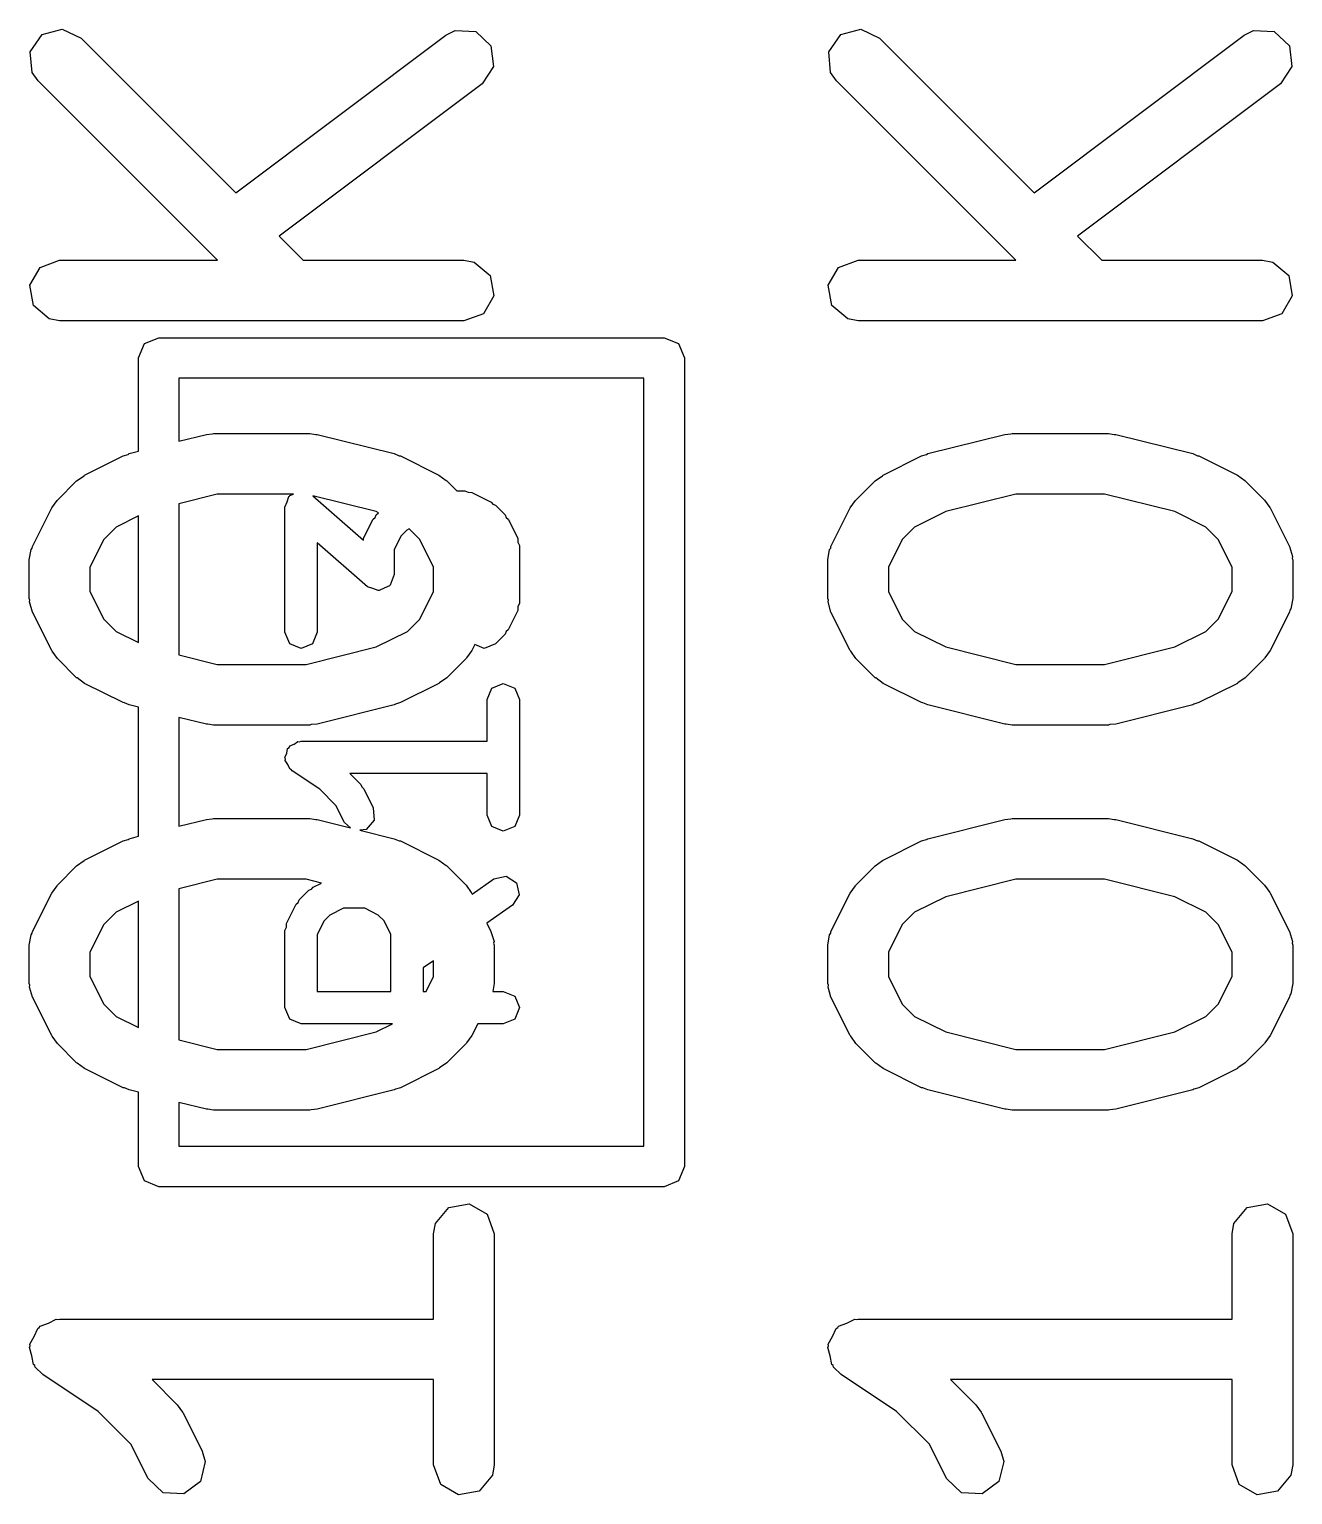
# Model space of a CAD drawing. Extents: x 1.92 to 4.61, y -4.26 to -2.08.
# Drawn here: x 2.8545 to 2.9776, y -3.8489 to -3.7062 of the extents above; entities that cross this region are included whole.
import ezdxf

# ---------------------------------------------------------------- set-up
doc = ezdxf.new("R2010")
doc.units = 0
doc.header["$MEASUREMENT"] = 0
doc.layers.add('BLACK', color=7, linetype='CONTINUOUS')

msp = doc.modelspace()

# ---------------------------------------------------------------- linework, layer by layer
at = {"layer": 'BLACK', "linetype": 'CONTINUOUS'}
for p, q in [((2.85462, -3.70837), (2.85578, -3.70671)), ((2.85578, -3.70671), (2.85773, -3.70619)), ((2.85773, -3.70619), (2.85956, -3.70704)), ((2.85956, -3.70704), (2.87462, -3.7221)), ((2.87462, -3.7221), (2.89507, -3.70677)), ((2.89507, -3.70677), (2.89599, -3.7063)), ((2.89599, -3.7063), (2.898, -3.70641)), ((2.898, -3.70641), (2.89948, -3.7078)), ((2.93238, -3.70837), (2.93354, -3.70671)), ((2.93354, -3.70671), (2.93549, -3.70619)), ((2.93549, -3.70619), (2.93732, -3.70704)), ((2.93732, -3.70704), (2.95238, -3.7221)), ((2.95238, -3.7221), (2.97283, -3.70677)), ((2.97283, -3.70677), (2.97374, -3.7063)), ((2.97374, -3.7063), (2.97576, -3.70641)), ((2.97576, -3.70641), (2.97723, -3.7078)), ((2.8548, -3.71038), (2.85462, -3.70837)), ((2.89948, -3.7078), (2.89972, -3.7098)), ((2.93255, -3.71038), (2.93238, -3.70837)), ((2.97723, -3.7078), (2.97747, -3.7098)), ((2.85539, -3.71122), (2.8548, -3.71038)), ((2.89972, -3.7098), (2.89861, -3.71149)), ((2.93314, -3.71122), (2.93255, -3.71038)), ((2.97747, -3.7098), (2.97637, -3.71149)), ((2.87284, -3.72867), (2.85539, -3.71122)), ((2.89861, -3.71149), (2.87884, -3.72632)), ((2.9506, -3.72867), (2.93314, -3.71122)), ((2.97637, -3.71149), (2.9566, -3.72632)), ((2.87884, -3.72632), (2.88119, -3.72867)), ((2.9566, -3.72632), (2.95895, -3.72867)), ((2.85558, -3.72937), (2.85747, -3.72867)), ((2.85747, -3.72867), (2.87284, -3.72867)), ((2.88119, -3.72867), (2.89684, -3.72867)), ((2.89684, -3.72867), (2.89785, -3.72885)), ((2.89785, -3.72885), (2.8994, -3.73015)), ((2.93333, -3.72937), (2.93523, -3.72867)), ((2.93523, -3.72867), (2.9506, -3.72867)), ((2.95895, -3.72867), (2.9746, -3.72867)), ((2.9746, -3.72867), (2.97561, -3.72885)), ((2.97561, -3.72885), (2.97716, -3.73015)), ((2.85457, -3.73111), (2.85558, -3.72937)), ((2.8994, -3.73015), (2.89975, -3.73214)), ((2.93232, -3.73111), (2.93333, -3.72937)), ((2.97716, -3.73015), (2.97751, -3.73214)), ((2.85492, -3.7331), (2.85457, -3.73111)), ((2.93267, -3.7331), (2.93232, -3.73111)), ((2.85646, -3.7344), (2.85492, -3.7331)), ((2.89975, -3.73214), (2.89874, -3.73389)), ((2.93422, -3.7344), (2.93267, -3.7331)), ((2.97751, -3.73214), (2.9765, -3.73389)), ((2.85747, -3.73458), (2.85646, -3.7344)), ((2.89684, -3.73458), (2.85747, -3.73458)), ((2.89874, -3.73389), (2.89684, -3.73458)), ((2.93523, -3.73458), (2.93422, -3.7344)), ((2.9746, -3.73458), (2.93523, -3.73458)), ((2.9765, -3.73389), (2.9746, -3.73458)), ((2.86516, -3.73819), (2.86573, -3.7368)), ((2.86573, -3.7368), (2.86713, -3.73622)), ((2.86713, -3.73622), (2.91634, -3.73622)), ((2.91634, -3.73622), (2.91773, -3.7368)), ((2.91773, -3.7368), (2.91831, -3.73819)), ((2.86516, -3.74728), (2.86516, -3.73819)), ((2.91831, -3.73819), (2.91831, -3.81693)), ((2.86909, -3.74016), (2.86909, -3.7463)), ((2.91437, -3.74016), (2.86909, -3.74016)), ((2.91437, -3.81496), (2.91437, -3.74016)), ((2.86909, -3.7463), (2.87176, -3.74564)), ((2.87176, -3.74564), (2.87234, -3.74559)), ((2.87234, -3.74559), (2.87247, -3.74555)), ((2.87247, -3.74555), (2.88185, -3.74555)), ((2.88185, -3.74555), (2.88243, -3.74565)), ((2.88243, -3.74565), (2.88256, -3.74564)), ((2.88256, -3.74564), (2.89006, -3.74751)), ((2.94201, -3.74751), (2.94951, -3.74564)), ((2.94951, -3.74564), (2.9501, -3.74559)), ((2.9501, -3.74559), (2.95023, -3.74555)), ((2.95023, -3.74555), (2.9596, -3.74555)), ((2.9596, -3.74555), (2.96018, -3.74565)), ((2.96018, -3.74565), (2.96032, -3.74564)), ((2.96032, -3.74564), (2.96782, -3.74751)), ((2.86426, -3.74751), (2.86516, -3.74728)), ((2.8599, -3.74961), (2.86365, -3.74773)), ((2.86365, -3.74773), (2.86414, -3.74759)), ((2.86414, -3.74759), (2.86426, -3.74751)), ((2.89006, -3.74751), (2.89053, -3.74772)), ((2.89053, -3.74772), (2.89066, -3.74773)), ((2.89066, -3.74773), (2.89441, -3.74961)), ((2.93766, -3.74961), (2.94141, -3.74773)), ((2.94141, -3.74773), (2.9419, -3.74759)), ((2.9419, -3.74759), (2.94201, -3.74751)), ((2.96782, -3.74751), (2.96828, -3.74772)), ((2.96828, -3.74772), (2.96842, -3.74773)), ((2.96842, -3.74773), (2.97217, -3.74961)), ((2.85726, -3.75204), (2.85913, -3.75016)), ((2.85913, -3.75016), (2.85986, -3.74966)), ((2.85986, -3.74966), (2.8599, -3.74961)), ((2.89441, -3.74961), (2.89512, -3.75013)), ((2.89512, -3.75013), (2.89518, -3.75016)), ((2.89518, -3.75016), (2.89616, -3.75114)), ((2.93502, -3.75204), (2.93689, -3.75016)), ((2.93689, -3.75016), (2.93761, -3.74966)), ((2.93761, -3.74966), (2.93766, -3.74961)), ((2.97217, -3.74961), (2.97288, -3.75013)), ((2.97288, -3.75013), (2.97294, -3.75016)), ((2.97294, -3.75016), (2.97481, -3.75204)), ((2.87283, -3.75145), (2.86909, -3.75239)), ((2.88024, -3.75145), (2.87283, -3.75145)), ((2.87963, -3.75221), (2.8798, -3.75168)), ((2.8798, -3.75168), (2.87986, -3.75166)), ((2.87986, -3.75166), (2.87988, -3.7516)), ((2.87988, -3.7516), (2.88024, -3.75145)), ((2.88831, -3.75316), (2.88212, -3.75161)), ((2.88212, -3.75161), (2.88707, -3.75594)), ((2.89616, -3.75114), (2.89693, -3.75114)), ((2.89693, -3.75114), (2.89726, -3.75128)), ((2.89726, -3.75128), (2.89763, -3.75131)), ((2.89763, -3.75131), (2.8995, -3.75225)), ((2.95059, -3.75145), (2.94376, -3.75316)), ((2.95924, -3.75145), (2.95059, -3.75145)), ((2.96607, -3.75316), (2.95924, -3.75145)), ((2.85483, -3.75655), (2.85671, -3.7528)), ((2.85671, -3.7528), (2.85723, -3.75209)), ((2.85723, -3.75209), (2.85726, -3.75204)), ((2.86909, -3.75239), (2.86909, -3.76711)), ((2.87942, -3.75272), (2.87963, -3.75221)), ((2.87942, -3.7649), (2.87942, -3.75272)), ((2.88853, -3.75327), (2.88831, -3.75316)), ((2.8995, -3.75225), (2.89967, -3.75244)), ((2.89967, -3.75244), (2.89991, -3.75254)), ((2.89991, -3.75254), (2.90085, -3.75348)), ((2.93259, -3.75655), (2.93446, -3.7528)), ((2.93446, -3.7528), (2.93499, -3.75209)), ((2.93499, -3.75209), (2.93502, -3.75204)), ((2.94376, -3.75316), (2.94073, -3.75468)), ((2.9691, -3.75468), (2.96607, -3.75316)), ((2.97481, -3.75204), (2.97532, -3.75276)), ((2.97532, -3.75276), (2.97537, -3.7528)), ((2.97537, -3.7528), (2.97724, -3.75655)), ((2.86516, -3.75358), (2.86297, -3.75468)), ((2.86516, -3.76591), (2.86516, -3.75358)), ((2.88708, -3.75576), (2.88802, -3.75389)), ((2.88802, -3.75389), (2.88821, -3.75372)), ((2.88821, -3.75372), (2.88831, -3.75348)), ((2.88831, -3.75348), (2.88853, -3.75327)), ((2.90085, -3.75348), (2.90095, -3.75372)), ((2.90095, -3.75372), (2.90115, -3.75389)), ((2.90115, -3.75389), (2.90208, -3.75576)), ((2.86177, -3.75587), (2.86043, -3.75857)), ((2.86297, -3.75468), (2.86177, -3.75587)), ((2.88707, -3.75594), (2.88708, -3.75576)), ((2.89072, -3.75553), (2.89006, -3.75684)), ((2.8913, -3.75495), (2.89072, -3.75553)), ((2.89151, -3.75484), (2.8913, -3.75495)), ((2.89254, -3.75587), (2.89151, -3.75484)), ((2.89389, -3.75857), (2.89254, -3.75587)), ((2.90208, -3.75576), (2.90211, -3.75613)), ((2.93953, -3.75587), (2.93818, -3.75857)), ((2.94073, -3.75468), (2.93953, -3.75587)), ((2.9703, -3.75587), (2.9691, -3.75468)), ((2.97165, -3.75857), (2.9703, -3.75587)), ((2.85452, -3.75787), (2.8547, -3.75686)), ((2.8547, -3.75686), (2.85481, -3.75673)), ((2.85481, -3.75673), (2.85483, -3.75655)), ((2.88745, -3.76047), (2.88256, -3.75619)), ((2.88256, -3.75619), (2.88256, -3.7649)), ((2.89006, -3.75684), (2.89006, -3.75928)), ((2.90211, -3.75613), (2.90225, -3.75647)), ((2.90225, -3.75647), (2.90225, -3.76209)), ((2.93228, -3.75787), (2.93245, -3.75686)), ((2.93245, -3.75686), (2.93257, -3.75673)), ((2.93257, -3.75673), (2.93259, -3.75655)), ((2.97724, -3.75655), (2.97753, -3.75754)), ((2.85452, -3.76162), (2.85452, -3.75787)), ((2.86043, -3.75857), (2.86043, -3.76093)), ((2.89389, -3.76093), (2.89389, -3.75857)), ((2.93228, -3.76162), (2.93228, -3.75787)), ((2.93818, -3.75857), (2.93818, -3.76093)), ((2.97165, -3.76093), (2.97165, -3.75857)), ((2.97753, -3.75754), (2.97749, -3.75771)), ((2.97749, -3.75771), (2.97755, -3.75787)), ((2.97755, -3.75787), (2.97755, -3.76162)), ((2.88967, -3.76032), (2.88962, -3.76034)), ((2.88985, -3.75979), (2.88967, -3.76032)), ((2.89006, -3.75928), (2.88985, -3.75979)), ((2.85458, -3.76179), (2.85452, -3.76162)), ((2.86043, -3.76093), (2.86177, -3.76362)), ((2.88798, -3.76064), (2.88745, -3.76047)), ((2.88849, -3.76085), (2.88798, -3.76064)), ((2.88854, -3.76083), (2.88849, -3.76085)), ((2.88859, -3.76085), (2.88854, -3.76083)), ((2.88909, -3.76061), (2.88859, -3.76085)), ((2.8896, -3.76039), (2.88909, -3.76061)), ((2.88962, -3.76034), (2.8896, -3.76039)), ((2.89254, -3.76362), (2.89389, -3.76093)), ((2.93234, -3.76179), (2.93228, -3.76162)), ((2.93818, -3.76093), (2.93953, -3.76362)), ((2.9703, -3.76362), (2.97165, -3.76093)), ((2.97755, -3.76162), (2.97737, -3.76263)), ((2.85454, -3.76196), (2.85458, -3.76179)), ((2.85483, -3.76294), (2.85454, -3.76196)), ((2.85671, -3.76669), (2.85483, -3.76294)), ((2.90208, -3.7628), (2.90115, -3.76467)), ((2.90211, -3.76243), (2.90208, -3.7628)), ((2.90225, -3.76209), (2.90211, -3.76243)), ((2.9323, -3.76196), (2.93234, -3.76179)), ((2.93259, -3.76294), (2.9323, -3.76196)), ((2.93446, -3.76669), (2.93259, -3.76294)), ((2.97724, -3.76294), (2.97537, -3.76669)), ((2.97726, -3.76277), (2.97724, -3.76294)), ((2.97737, -3.76263), (2.97726, -3.76277)), ((2.86177, -3.76362), (2.86297, -3.76482)), ((2.89134, -3.76482), (2.89254, -3.76362)), ((2.93953, -3.76362), (2.94073, -3.76482)), ((2.9691, -3.76482), (2.9703, -3.76362)), ((2.86297, -3.76482), (2.86516, -3.76591)), ((2.87988, -3.76602), (2.87942, -3.7649)), ((2.88099, -3.76648), (2.87988, -3.76602)), ((2.8821, -3.76602), (2.88099, -3.76648)), ((2.88256, -3.7649), (2.8821, -3.76602)), ((2.88831, -3.76634), (2.89134, -3.76482)), ((2.89991, -3.76602), (2.8988, -3.76648)), ((2.90085, -3.76508), (2.89991, -3.76602)), ((2.90095, -3.76484), (2.90085, -3.76508)), ((2.90115, -3.76467), (2.90095, -3.76484)), ((2.94073, -3.76482), (2.94376, -3.76634)), ((2.96607, -3.76634), (2.9691, -3.76482)), ((2.85675, -3.76674), (2.85671, -3.76669)), ((2.85726, -3.76746), (2.85675, -3.76674)), ((2.85913, -3.76934), (2.85726, -3.76746)), ((2.86909, -3.76711), (2.87283, -3.76804)), ((2.88148, -3.76804), (2.88831, -3.76634)), ((2.89706, -3.76746), (2.89518, -3.76934)), ((2.89708, -3.7674), (2.89706, -3.76746)), ((2.89761, -3.76669), (2.89708, -3.7674)), ((2.8979, -3.76611), (2.89761, -3.76669)), ((2.8988, -3.76648), (2.8979, -3.76611)), ((2.93451, -3.76674), (2.93446, -3.76669)), ((2.93502, -3.76746), (2.93451, -3.76674)), ((2.93689, -3.76934), (2.93502, -3.76746)), ((2.94376, -3.76634), (2.95059, -3.76804)), ((2.95924, -3.76804), (2.96607, -3.76634)), ((2.97481, -3.76746), (2.97294, -3.76934)), ((2.97484, -3.7674), (2.97481, -3.76746)), ((2.97537, -3.76669), (2.97484, -3.7674)), ((2.87283, -3.76804), (2.88148, -3.76804)), ((2.95059, -3.76804), (2.95924, -3.76804)), ((2.85919, -3.76936), (2.85913, -3.76934)), ((2.8599, -3.76989), (2.85919, -3.76936)), ((2.86365, -3.77176), (2.8599, -3.76989)), ((2.89441, -3.76989), (2.89066, -3.77176)), ((2.89446, -3.76984), (2.89441, -3.76989)), ((2.89518, -3.76934), (2.89446, -3.76984)), ((2.89956, -3.77035), (2.90068, -3.76989)), ((2.90068, -3.76989), (2.90179, -3.77035)), ((2.93695, -3.76936), (2.93689, -3.76934)), ((2.93766, -3.76989), (2.93695, -3.76936)), ((2.94141, -3.77176), (2.93766, -3.76989)), ((2.97217, -3.76989), (2.96842, -3.77176)), ((2.97221, -3.76984), (2.97217, -3.76989)), ((2.97294, -3.76934), (2.97221, -3.76984)), ((2.8991, -3.77147), (2.89956, -3.77035)), ((2.8991, -3.77552), (2.8991, -3.77147)), ((2.90179, -3.77035), (2.90225, -3.77147)), ((2.90225, -3.77147), (2.90225, -3.78271)), ((2.86379, -3.77178), (2.86365, -3.77176)), ((2.86426, -3.77199), (2.86379, -3.77178)), ((2.86516, -3.77221), (2.86426, -3.77199)), ((2.86516, -3.78478), (2.86516, -3.77221)), ((2.89006, -3.77199), (2.88256, -3.77386)), ((2.89018, -3.77191), (2.89006, -3.77199)), ((2.89066, -3.77176), (2.89018, -3.77191)), ((2.94155, -3.77178), (2.94141, -3.77176)), ((2.94201, -3.77199), (2.94155, -3.77178)), ((2.94951, -3.77386), (2.94201, -3.77199)), ((2.96782, -3.77199), (2.96032, -3.77386)), ((2.96793, -3.77191), (2.96782, -3.77199)), ((2.96842, -3.77176), (2.96793, -3.77191)), ((2.87176, -3.77386), (2.86909, -3.7732)), ((2.86909, -3.7732), (2.86909, -3.7838)), ((2.87189, -3.77385), (2.87176, -3.77386)), ((2.87247, -3.77395), (2.87189, -3.77385)), ((2.88185, -3.77395), (2.87247, -3.77395)), ((2.88197, -3.7739), (2.88185, -3.77395)), ((2.88256, -3.77386), (2.88197, -3.7739)), ((2.94965, -3.77385), (2.94951, -3.77386)), ((2.95023, -3.77395), (2.94965, -3.77385)), ((2.9596, -3.77395), (2.95023, -3.77395)), ((2.95973, -3.7739), (2.9596, -3.77395)), ((2.96032, -3.77386), (2.95973, -3.7739)), ((2.87981, -3.77613), (2.87988, -3.77598)), ((2.87988, -3.77598), (2.8803, -3.7758)), ((2.8803, -3.7758), (2.88068, -3.77555)), ((2.88068, -3.77555), (2.88084, -3.77558)), ((2.88084, -3.77558), (2.88099, -3.77552)), ((2.88099, -3.77552), (2.8991, -3.77552)), ((2.87942, -3.77709), (2.87959, -3.77667)), ((2.87948, -3.77724), (2.87942, -3.77709)), ((2.87945, -3.7774), (2.87948, -3.77724)), ((2.8797, -3.77778), (2.87945, -3.7774)), ((2.87959, -3.77667), (2.87968, -3.77622)), ((2.87968, -3.77622), (2.87981, -3.77613)), ((2.87988, -3.7782), (2.8797, -3.77778)), ((2.88003, -3.77827), (2.87988, -3.7782)), ((2.88012, -3.7784), (2.88003, -3.77827)), ((2.8828, -3.78019), (2.88012, -3.7784)), ((2.8991, -3.77867), (2.88573, -3.77867)), ((2.88573, -3.77867), (2.88679, -3.77973)), ((2.8991, -3.78271), (2.8991, -3.77867)), ((2.88438, -3.78177), (2.8828, -3.78019)), ((2.88679, -3.77973), (2.88689, -3.77997)), ((2.88689, -3.77997), (2.88709, -3.78014)), ((2.88709, -3.78014), (2.88802, -3.78201)), ((2.86909, -3.7838), (2.87176, -3.78313)), ((2.87176, -3.78313), (2.87234, -3.78309)), ((2.87234, -3.78309), (2.87247, -3.78304)), ((2.87247, -3.78304), (2.88185, -3.78304)), ((2.88185, -3.78304), (2.88243, -3.78315)), ((2.88243, -3.78315), (2.88256, -3.78313)), ((2.88256, -3.78313), (2.88581, -3.78394)), ((2.88521, -3.78342), (2.88438, -3.78177)), ((2.88802, -3.78201), (2.88811, -3.78321)), ((2.89956, -3.78383), (2.8991, -3.78271)), ((2.90225, -3.78271), (2.90179, -3.78383)), ((2.94201, -3.78501), (2.94951, -3.78313)), ((2.94951, -3.78313), (2.9501, -3.78309)), ((2.9501, -3.78309), (2.95023, -3.78304)), ((2.95023, -3.78304), (2.9596, -3.78304)), ((2.9596, -3.78304), (2.96018, -3.78315)), ((2.96018, -3.78315), (2.96032, -3.78313)), ((2.96032, -3.78313), (2.96782, -3.78501)), ((2.88581, -3.78394), (2.88521, -3.78342)), ((2.88732, -3.78412), (2.8867, -3.78417)), ((2.8867, -3.78417), (2.89006, -3.78501)), ((2.88811, -3.78321), (2.88732, -3.78412)), ((2.90068, -3.78429), (2.89956, -3.78383)), ((2.90179, -3.78383), (2.90068, -3.78429)), ((2.8599, -3.7871), (2.86365, -3.78523)), ((2.86365, -3.78523), (2.86414, -3.78508)), ((2.86414, -3.78508), (2.86426, -3.78501)), ((2.86426, -3.78501), (2.86516, -3.78478)), ((2.89006, -3.78501), (2.89053, -3.78521)), ((2.89053, -3.78521), (2.89066, -3.78523)), ((2.89066, -3.78523), (2.89441, -3.7871)), ((2.93766, -3.7871), (2.94141, -3.78523)), ((2.94141, -3.78523), (2.9419, -3.78508)), ((2.9419, -3.78508), (2.94201, -3.78501)), ((2.96782, -3.78501), (2.96828, -3.78521)), ((2.96828, -3.78521), (2.96842, -3.78523)), ((2.96842, -3.78523), (2.97217, -3.7871)), ((2.85913, -3.78766), (2.85986, -3.78715)), ((2.85986, -3.78715), (2.8599, -3.7871)), ((2.89441, -3.7871), (2.89512, -3.78763)), ((2.93689, -3.78766), (2.93761, -3.78715)), ((2.93761, -3.78715), (2.93766, -3.7871)), ((2.97217, -3.7871), (2.97288, -3.78763)), ((2.85726, -3.78953), (2.85913, -3.78766)), ((2.89512, -3.78763), (2.89518, -3.78766)), ((2.89518, -3.78766), (2.89706, -3.78953)), ((2.89977, -3.78892), (2.90095, -3.78866)), ((2.90095, -3.78866), (2.90197, -3.78931)), ((2.93502, -3.78953), (2.93689, -3.78766)), ((2.97288, -3.78763), (2.97294, -3.78766)), ((2.97294, -3.78766), (2.97481, -3.78953)), ((2.85483, -3.79405), (2.85671, -3.7903)), ((2.85671, -3.7903), (2.85723, -3.78959)), ((2.85723, -3.78959), (2.85726, -3.78953)), ((2.87283, -3.78895), (2.86909, -3.78988)), ((2.86909, -3.78988), (2.86909, -3.8046)), ((2.88148, -3.78895), (2.87283, -3.78895)), ((2.88081, -3.79097), (2.88175, -3.79004)), ((2.88299, -3.78933), (2.88148, -3.78895)), ((2.88175, -3.79004), (2.88199, -3.78994)), ((2.88199, -3.78994), (2.88216, -3.78974)), ((2.88216, -3.78974), (2.88299, -3.78933)), ((2.89706, -3.78953), (2.89756, -3.79025)), ((2.89756, -3.79025), (2.89761, -3.7903)), ((2.89761, -3.7903), (2.89766, -3.7904)), ((2.89766, -3.7904), (2.89977, -3.78892)), ((2.90197, -3.78931), (2.90223, -3.79049)), ((2.93259, -3.79405), (2.93446, -3.7903)), ((2.93446, -3.7903), (2.93499, -3.78959)), ((2.93499, -3.78959), (2.93502, -3.78953)), ((2.95059, -3.78895), (2.94376, -3.79066)), ((2.95924, -3.78895), (2.95059, -3.78895)), ((2.96607, -3.79066), (2.95924, -3.78895)), ((2.97481, -3.78953), (2.97532, -3.79025)), ((2.97532, -3.79025), (2.97537, -3.7903)), ((2.97537, -3.7903), (2.97724, -3.79405)), ((2.86516, -3.79108), (2.86297, -3.79217)), ((2.86516, -3.80341), (2.86516, -3.79108)), ((2.87958, -3.79326), (2.88052, -3.79138)), ((2.88052, -3.79138), (2.88071, -3.79121)), ((2.88071, -3.79121), (2.88081, -3.79097)), ((2.90158, -3.7915), (2.89908, -3.79325)), ((2.90223, -3.79049), (2.90158, -3.7915)), ((2.94376, -3.79066), (2.94073, -3.79217)), ((2.9691, -3.79217), (2.96607, -3.79066)), ((2.86297, -3.79217), (2.86177, -3.79337)), ((2.88322, -3.79302), (2.88256, -3.79433)), ((2.8838, -3.79245), (2.88322, -3.79302)), ((2.88511, -3.79179), (2.8838, -3.79245)), ((2.88718, -3.79179), (2.88511, -3.79179)), ((2.88849, -3.79245), (2.88718, -3.79179)), ((2.88907, -3.79302), (2.88849, -3.79245)), ((2.88973, -3.79433), (2.88907, -3.79302)), ((2.94073, -3.79217), (2.93953, -3.79337)), ((2.9703, -3.79337), (2.9691, -3.79217)), ((2.85452, -3.79537), (2.8547, -3.79436)), ((2.8547, -3.79436), (2.85481, -3.79422)), ((2.85481, -3.79422), (2.85483, -3.79405)), ((2.86177, -3.79337), (2.86043, -3.79607)), ((2.87942, -3.79396), (2.87956, -3.79362)), ((2.87942, -3.80146), (2.87942, -3.79396)), ((2.87956, -3.79362), (2.87958, -3.79326)), ((2.88256, -3.79433), (2.88256, -3.79989)), ((2.88973, -3.79989), (2.88973, -3.79433)), ((2.89908, -3.79325), (2.89948, -3.79405)), ((2.89948, -3.79405), (2.89978, -3.79503)), ((2.93228, -3.79537), (2.93245, -3.79436)), ((2.93245, -3.79436), (2.93257, -3.79422)), ((2.93257, -3.79422), (2.93259, -3.79405)), ((2.93953, -3.79337), (2.93818, -3.79607)), ((2.97165, -3.79607), (2.9703, -3.79337)), ((2.97724, -3.79405), (2.97753, -3.79503)), ((2.85452, -3.79912), (2.85452, -3.79537)), ((2.89978, -3.79503), (2.89974, -3.7952)), ((2.89974, -3.7952), (2.8998, -3.79537)), ((2.8998, -3.79537), (2.8998, -3.79912)), ((2.93228, -3.79912), (2.93228, -3.79537)), ((2.97753, -3.79503), (2.97749, -3.7952)), ((2.97749, -3.7952), (2.97755, -3.79537)), ((2.97755, -3.79537), (2.97755, -3.79912)), ((2.86043, -3.79607), (2.86043, -3.79842)), ((2.89389, -3.79689), (2.89288, -3.7976)), ((2.89389, -3.79842), (2.89389, -3.79689)), ((2.93818, -3.79607), (2.93818, -3.79842)), ((2.97165, -3.79842), (2.97165, -3.79607)), ((2.86043, -3.79842), (2.86177, -3.80112)), ((2.89288, -3.7976), (2.89288, -3.79989)), ((2.89316, -3.79989), (2.89389, -3.79842)), ((2.93818, -3.79842), (2.93953, -3.80112)), ((2.9703, -3.80112), (2.97165, -3.79842)), ((2.85458, -3.79928), (2.85452, -3.79912)), ((2.85454, -3.79946), (2.85458, -3.79928)), ((2.85483, -3.80044), (2.85454, -3.79946)), ((2.88256, -3.79989), (2.88973, -3.79989)), ((2.89288, -3.79989), (2.89316, -3.79989)), ((2.8998, -3.79912), (2.89966, -3.79989)), ((2.89966, -3.79989), (2.90068, -3.79989)), ((2.90068, -3.79989), (2.90179, -3.80035)), ((2.93234, -3.79928), (2.93228, -3.79912)), ((2.9323, -3.79946), (2.93234, -3.79928)), ((2.93259, -3.80044), (2.9323, -3.79946)), ((2.97726, -3.80026), (2.97724, -3.80044)), ((2.97737, -3.80013), (2.97726, -3.80026)), ((2.97755, -3.79912), (2.97737, -3.80013)), ((2.85671, -3.80419), (2.85483, -3.80044)), ((2.86177, -3.80112), (2.86297, -3.80232)), ((2.87988, -3.80258), (2.87942, -3.80146)), ((2.90179, -3.80035), (2.90225, -3.80146)), ((2.90225, -3.80146), (2.90179, -3.80258)), ((2.93446, -3.80419), (2.93259, -3.80044)), ((2.93953, -3.80112), (2.94073, -3.80232)), ((2.9691, -3.80232), (2.9703, -3.80112)), ((2.97724, -3.80044), (2.97537, -3.80419)), ((2.86297, -3.80232), (2.86516, -3.80341)), ((2.88099, -3.80304), (2.87988, -3.80258)), ((2.8899, -3.80304), (2.88099, -3.80304)), ((2.88831, -3.80383), (2.8899, -3.80304)), ((2.89819, -3.80304), (2.89761, -3.80419)), ((2.90068, -3.80304), (2.89819, -3.80304)), ((2.90179, -3.80258), (2.90068, -3.80304)), ((2.94073, -3.80232), (2.94376, -3.80383)), ((2.96607, -3.80383), (2.9691, -3.80232)), ((2.85675, -3.80423), (2.85671, -3.80419)), ((2.85726, -3.80496), (2.85675, -3.80423)), ((2.88148, -3.80554), (2.88831, -3.80383)), ((2.89761, -3.80419), (2.89708, -3.8049)), ((2.93451, -3.80423), (2.93446, -3.80419)), ((2.93502, -3.80496), (2.93451, -3.80423)), ((2.94376, -3.80383), (2.95059, -3.80554)), ((2.95924, -3.80554), (2.96607, -3.80383)), ((2.97537, -3.80419), (2.97484, -3.8049)), ((2.85913, -3.80683), (2.85726, -3.80496)), ((2.86909, -3.8046), (2.87283, -3.80554)), ((2.87283, -3.80554), (2.88148, -3.80554)), ((2.89706, -3.80496), (2.89518, -3.80683)), ((2.89708, -3.8049), (2.89706, -3.80496)), ((2.93689, -3.80683), (2.93502, -3.80496)), ((2.95059, -3.80554), (2.95924, -3.80554)), ((2.97481, -3.80496), (2.97294, -3.80683)), ((2.97484, -3.8049), (2.97481, -3.80496)), ((2.85919, -3.80686), (2.85913, -3.80683)), ((2.8599, -3.80738), (2.85919, -3.80686)), ((2.86365, -3.80926), (2.8599, -3.80738)), ((2.89441, -3.80738), (2.89066, -3.80926)), ((2.89446, -3.80734), (2.89441, -3.80738)), ((2.89518, -3.80683), (2.89446, -3.80734)), ((2.93695, -3.80686), (2.93689, -3.80683)), ((2.93766, -3.80738), (2.93695, -3.80686)), ((2.94141, -3.80926), (2.93766, -3.80738)), ((2.97217, -3.80738), (2.96842, -3.80926)), ((2.97221, -3.80734), (2.97217, -3.80738)), ((2.97294, -3.80683), (2.97221, -3.80734)), ((2.86379, -3.80927), (2.86365, -3.80926)), ((2.86426, -3.80948), (2.86379, -3.80927)), ((2.86516, -3.80971), (2.86426, -3.80948)), ((2.86516, -3.81693), (2.86516, -3.80971)), ((2.89006, -3.80948), (2.88256, -3.81136)), ((2.89018, -3.8094), (2.89006, -3.80948)), ((2.89066, -3.80926), (2.89018, -3.8094)), ((2.94155, -3.80927), (2.94141, -3.80926)), ((2.94201, -3.80948), (2.94155, -3.80927)), ((2.94951, -3.81136), (2.94201, -3.80948)), ((2.96782, -3.80948), (2.96032, -3.81136)), ((2.96793, -3.8094), (2.96782, -3.80948)), ((2.96842, -3.80926), (2.96793, -3.8094)), ((2.87176, -3.81136), (2.86909, -3.81069)), ((2.86909, -3.81069), (2.86909, -3.81496)), ((2.87189, -3.81134), (2.87176, -3.81136)), ((2.87247, -3.81145), (2.87189, -3.81134)), ((2.88185, -3.81145), (2.87247, -3.81145)), ((2.88197, -3.8114), (2.88185, -3.81145)), ((2.88256, -3.81136), (2.88197, -3.8114)), ((2.94965, -3.81134), (2.94951, -3.81136)), ((2.95023, -3.81145), (2.94965, -3.81134)), ((2.9596, -3.81145), (2.95023, -3.81145)), ((2.95973, -3.8114), (2.9596, -3.81145)), ((2.96032, -3.81136), (2.95973, -3.8114)), ((2.86909, -3.81496), (2.91437, -3.81496)), ((2.86573, -3.81832), (2.86516, -3.81693)), ((2.91831, -3.81693), (2.91773, -3.81832)), ((2.86713, -3.8189), (2.86573, -3.81832)), ((2.91773, -3.81832), (2.91634, -3.8189)), ((2.91634, -3.8189), (2.86713, -3.8189)), ((2.89407, -3.82248), (2.89537, -3.82093)), ((2.89537, -3.82093), (2.89736, -3.82058)), ((2.89736, -3.82058), (2.89911, -3.82159)), ((2.89911, -3.82159), (2.8998, -3.82349)), ((2.97182, -3.82248), (2.97312, -3.82093)), ((2.97312, -3.82093), (2.97511, -3.82058)), ((2.97511, -3.82058), (2.97686, -3.82159)), ((2.97686, -3.82159), (2.97755, -3.82349)), ((2.89389, -3.82349), (2.89407, -3.82248)), ((2.97165, -3.82349), (2.97182, -3.82248)), ((2.89389, -3.83179), (2.89389, -3.82349)), ((2.8998, -3.82349), (2.8998, -3.84599)), ((2.97165, -3.83179), (2.97165, -3.82349)), ((2.97755, -3.82349), (2.97755, -3.84599)), ((2.85499, -3.83348), (2.85534, -3.8327)), ((2.85534, -3.8327), (2.85549, -3.83262)), ((2.85549, -3.83262), (2.85558, -3.83248)), ((2.85558, -3.83248), (2.85638, -3.83218)), ((2.85638, -3.83218), (2.85715, -3.8318)), ((2.85715, -3.8318), (2.85731, -3.83184)), ((2.85731, -3.83184), (2.85747, -3.83179)), ((2.85747, -3.83179), (2.89389, -3.83179)), ((2.93275, -3.83348), (2.93309, -3.8327)), ((2.93309, -3.8327), (2.93325, -3.83262)), ((2.93325, -3.83262), (2.93333, -3.83248)), ((2.93333, -3.83248), (2.93414, -3.83218)), ((2.93414, -3.83218), (2.9349, -3.8318)), ((2.9349, -3.8318), (2.93507, -3.83184)), ((2.93507, -3.83184), (2.93523, -3.83179)), ((2.93523, -3.83179), (2.97165, -3.83179)), ((2.85453, -3.83455), (2.85459, -3.83439)), ((2.85457, -3.83423), (2.85499, -3.83348)), ((2.85459, -3.83439), (2.85457, -3.83423)), ((2.93228, -3.83455), (2.93235, -3.83439)), ((2.93232, -3.83423), (2.93275, -3.83348)), ((2.93235, -3.83439), (2.93232, -3.83423)), ((2.85477, -3.83537), (2.85453, -3.83455)), ((2.85492, -3.83622), (2.85477, -3.83537)), ((2.93252, -3.83537), (2.93228, -3.83455)), ((2.93267, -3.83622), (2.93252, -3.83537)), ((2.85505, -3.83632), (2.85492, -3.83622)), ((2.85509, -3.83649), (2.85505, -3.83632)), ((2.85584, -3.8372), (2.85509, -3.83649)), ((2.86122, -3.84078), (2.85584, -3.8372)), ((2.9328, -3.83632), (2.93267, -3.83622)), ((2.93285, -3.83649), (2.9328, -3.83632)), ((2.93359, -3.8372), (2.93285, -3.83649)), ((2.93897, -3.84078), (2.93359, -3.8372)), ((2.89389, -3.83769), (2.86648, -3.83769)), ((2.86648, -3.83769), (2.86893, -3.84015)), ((2.89389, -3.84599), (2.89389, -3.83769)), ((2.97165, -3.83769), (2.94423, -3.83769)), ((2.94423, -3.83769), (2.94669, -3.84015)), ((2.97165, -3.84599), (2.97165, -3.83769)), ((2.86893, -3.84015), (2.86944, -3.84087)), ((2.94669, -3.84015), (2.9472, -3.84087)), ((2.86442, -3.84399), (2.86122, -3.84078)), ((2.86944, -3.84087), (2.86949, -3.84092)), ((2.86949, -3.84092), (2.87136, -3.84467)), ((2.94218, -3.84399), (2.93897, -3.84078)), ((2.9472, -3.84087), (2.94724, -3.84092)), ((2.94724, -3.84092), (2.94912, -3.84467)), ((2.86608, -3.84731), (2.86442, -3.84399)), ((2.94384, -3.84731), (2.94218, -3.84399)), ((2.87166, -3.84565), (2.87119, -3.84761)), ((2.87136, -3.84467), (2.87166, -3.84565)), ((2.94941, -3.84565), (2.94894, -3.84761)), ((2.94912, -3.84467), (2.94941, -3.84565)), ((2.86755, -3.8487), (2.86608, -3.84731)), ((2.89458, -3.84789), (2.89389, -3.84599)), ((2.89962, -3.847), (2.89832, -3.84855)), ((2.8998, -3.84599), (2.89962, -3.847)), ((2.9453, -3.8487), (2.94384, -3.84731)), ((2.97234, -3.84789), (2.97165, -3.84599)), ((2.97737, -3.847), (2.97608, -3.84855)), ((2.97755, -3.84599), (2.97737, -3.847)), ((2.86956, -3.84882), (2.86755, -3.8487)), ((2.87119, -3.84761), (2.86956, -3.84882)), ((2.89633, -3.8489), (2.89458, -3.84789)), ((2.89832, -3.84855), (2.89633, -3.8489)), ((2.94732, -3.84882), (2.9453, -3.8487)), ((2.94894, -3.84761), (2.94732, -3.84882)), ((2.97409, -3.8489), (2.97234, -3.84789)), ((2.97608, -3.84855), (2.97409, -3.8489))]:
    msp.add_line(p, q, dxfattribs=at)

doc.saveas('drawing.dxf')
